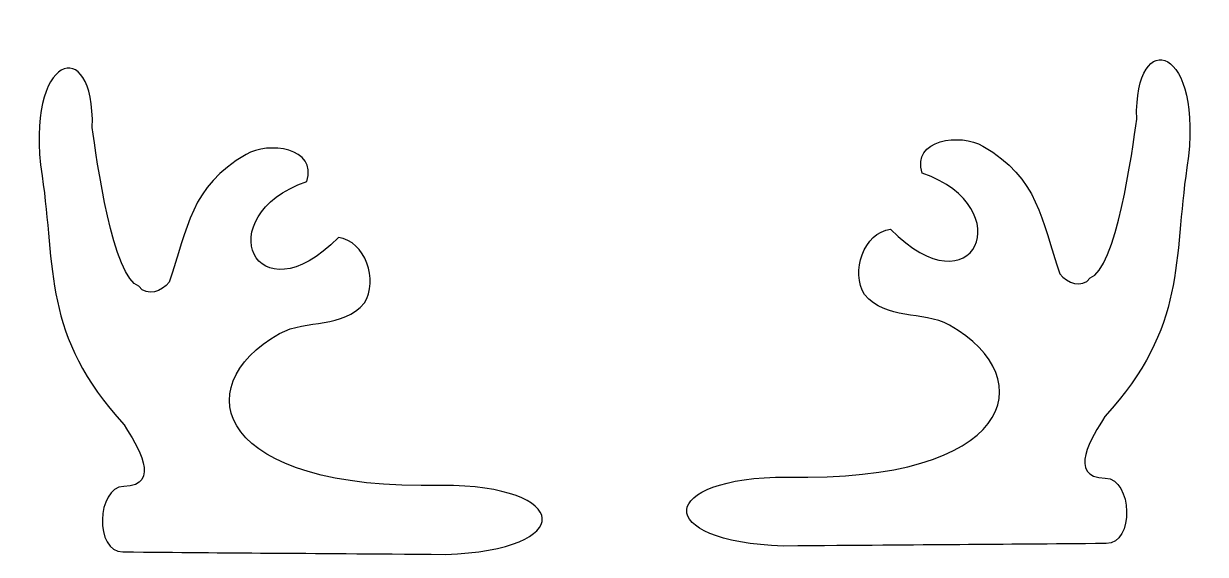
# Model space of a CAD drawing. Header units: centimetres. Extents: x -10.5 to 6.8, y -1.5 to 6.3.
import ezdxf

# ---------------------------------------------------------------- set-up
doc = ezdxf.new("R2010")
doc.units = ezdxf.units.CM
doc.header["$MEASUREMENT"] = 0
doc.layers.add('Layer 1', color=7, linetype='Continuous')

msp = doc.modelspace()

# ---------------------------------------------------------------- linework, layer by layer
at = {"layer": 'Layer 1', "color": 18}
for points in [[(0.62779, -1.34039), (2.87029, -1.32232), (3.66998, -1.3197), (5.33029, -1.30332), (5.33029, -1.30332), (5.74538, -1.31237), (5.71702, -0.35901), (5.3192, -0.34764), (5.3192, -0.34764), (4.7503, -0.34475), (5.13213, 0.26311), (5.31254, 0.55115), (5.31254, 0.55115), (6.51505, 1.86116), (6.30688, 2.84219), (6.50969, 4.18495), (6.50969, 4.18495), (6.77808, 5.96194), (5.73753, 6.28427), (5.77639, 4.88898), (5.77639, 4.88898), (5.72127, 4.44142), (5.4685, 2.67763), (5.09584, 2.57288), (5.09584, 2.57288), (4.9803, 2.40701), (4.76002, 2.50324), (4.65674, 2.63074), (4.65674, 2.63074), (4.38106, 3.43153), (4.349, 4.0205), (3.53453, 4.49678), (3.53453, 4.49678), (3.20925, 4.68937), (2.48849, 4.59814), (2.65025, 4.10267), (2.65025, 4.10267), (4.09651, 3.5936), (3.39926, 2.05249), (2.18793, 3.28291), (2.18793, 3.28291), (1.79105, 3.23597), (1.60319, 2.65735), (1.8077, 2.33107), (1.8077, 2.33107), (2.12749, 1.94557), (2.64207, 2.10108), (3.04773, 1.88308), (3.04773, 1.88308), (4.43214, 1.09275), (3.95235, -0.41379), (0.68251, -0.33366), (0.68251, -0.33366), (-1.2271, -0.33255), (-1.30429, -1.27887), (0.62781, -1.3404), (0.62781, -1.3404), (0.62781, -1.3404), (0.62779, -1.34039), (0.62779, -1.34039)], [(-4.30569, -1.46227), (-6.54819, -1.4442), (-7.34788, -1.44158), (-9.00819, -1.4252), (-9.00819, -1.4252), (-9.42328, -1.43425), (-9.39492, -0.48089), (-8.9971, -0.46952), (-8.9971, -0.46952), (-8.4282, -0.46663), (-8.81003, 0.14123), (-8.99044, 0.42927), (-8.99044, 0.42927), (-10.19295, 1.73928), (-9.98478, 2.72031), (-10.18759, 4.06307), (-10.18759, 4.06307), (-10.45598, 5.84006), (-9.41543, 6.16239), (-9.45429, 4.7671), (-9.45429, 4.7671), (-9.39917, 4.31954), (-9.1464, 2.55575), (-8.77374, 2.451), (-8.77374, 2.451), (-8.6582, 2.28513), (-8.43792, 2.38136), (-8.33464, 2.50886), (-8.33464, 2.50886), (-8.05896, 3.30965), (-8.0269, 3.89862), (-7.21243, 4.3749), (-7.21243, 4.3749), (-6.88715, 4.56749), (-6.16639, 4.47626), (-6.32815, 3.98079), (-6.32815, 3.98079), (-7.77441, 3.47172), (-7.07716, 1.93061), (-5.86583, 3.16103), (-5.86583, 3.16103), (-5.46895, 3.11409), (-5.28109, 2.53547), (-5.4856, 2.20919), (-5.4856, 2.20919), (-5.80539, 1.82369), (-6.31997, 1.9792), (-6.72563, 1.7612), (-6.72563, 1.7612), (-8.11004, 0.97087), (-7.63025, -0.53567), (-4.36041, -0.45554), (-4.36041, -0.45554), (-2.4508, -0.45443), (-2.37361, -1.40075), (-4.30571, -1.46228), (-4.30571, -1.46228), (-4.30571, -1.46228), (-4.30569, -1.46227), (-4.30569, -1.46227)]]:
    msp.add_open_spline(points, degree=3, knots=[0, 0, 0, 0, 0.0625, 0.0625, 0.0625, 0.0625, 0.125, 0.125, 0.125, 0.125, 0.1875, 0.1875, 0.1875, 0.1875, 0.25, 0.25, 0.25, 0.25, 0.3125, 0.3125, 0.3125, 0.3125, 0.375, 0.375, 0.375, 0.375, 0.4375, 0.4375, 0.4375, 0.4375, 0.5, 0.5, 0.5, 0.5, 0.5625, 0.5625, 0.5625, 0.5625, 0.625, 0.625, 0.625, 0.625, 0.6875, 0.6875, 0.6875, 0.6875, 0.75, 0.75, 0.75, 0.75, 0.8125, 0.8125, 0.8125, 0.8125, 0.875, 0.875, 0.875, 0.875, 1, 1, 1, 1], dxfattribs=at)

doc.saveas('drawing.dxf')
